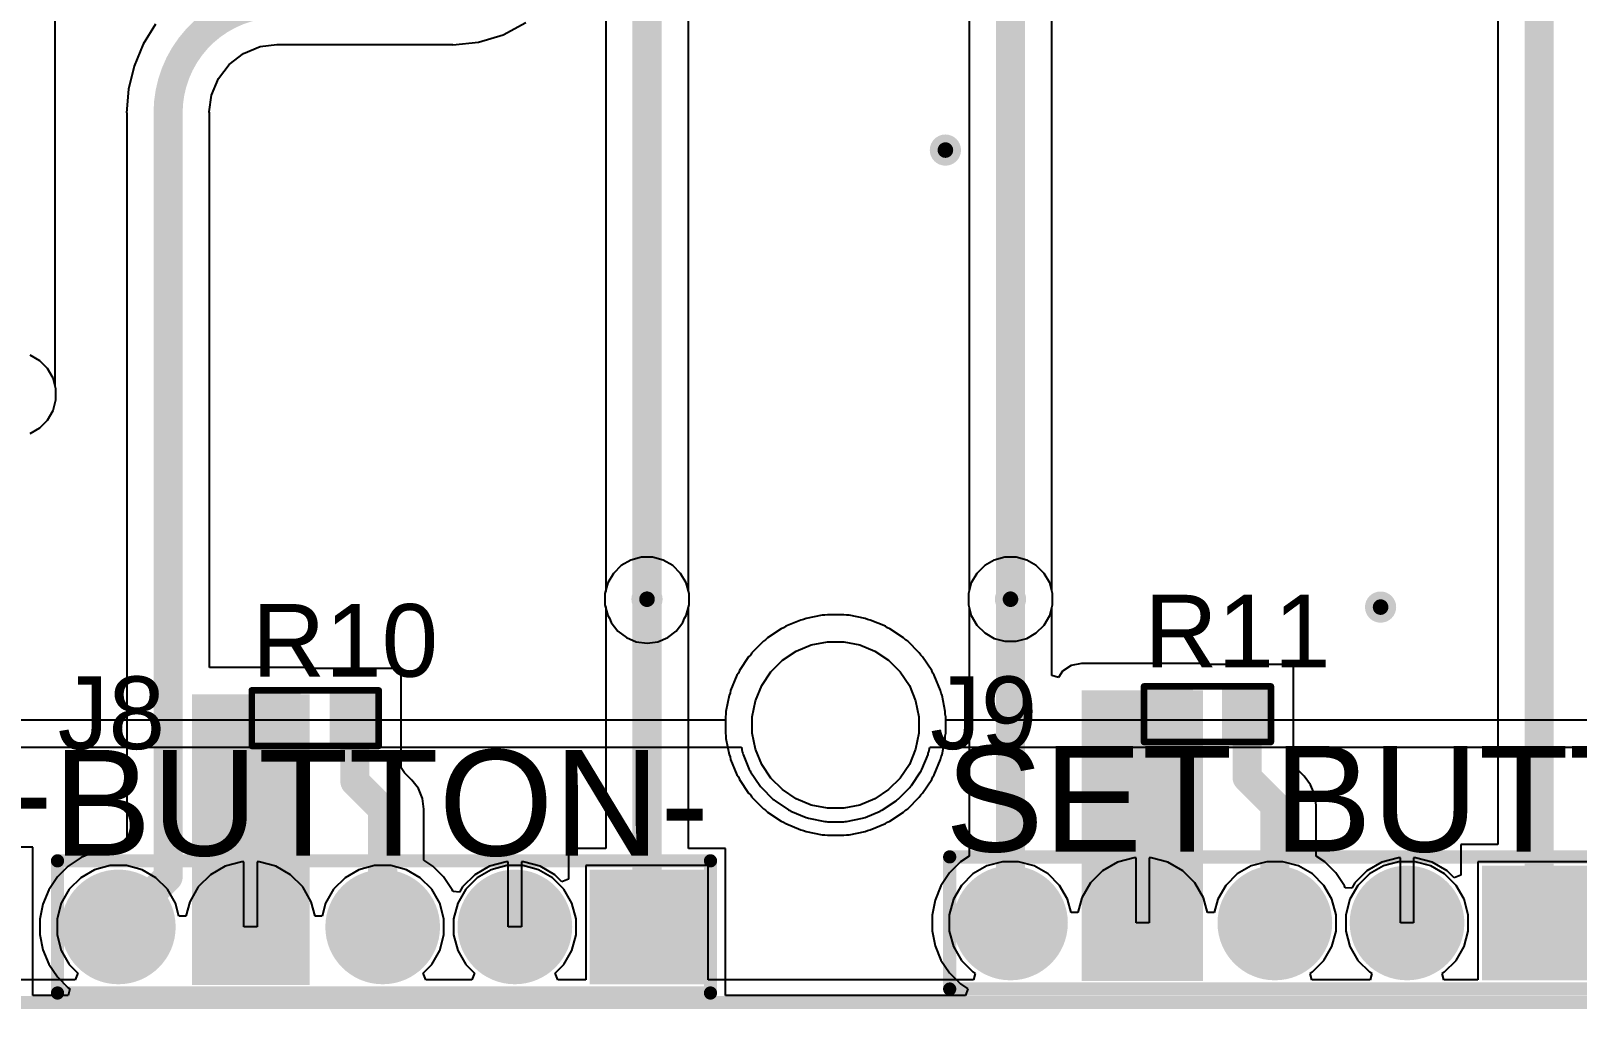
# Model space of a CAD drawing. Header units: millimetres. Extents: x -14 to 145, y 0 to 69.
# Drawn here: x 20.17 to 49.88, y -0.13 to 18.67 of the extents above; entities that cross this region are included whole.
import ezdxf

# ---------------------------------------------------------------- set-up
doc = ezdxf.new("R2010")
doc.units = ezdxf.units.MM
for name, color, linetype in [('BottomLayer', 5, 'Continuous'), ('BottomSolder', 6, 'Continuous'), ('Mechanical2', 216, 'Continuous'), ('MultiLayer', 9, 'Continuous'), ('PadHoleLayer', 156, 'Continuous'), ('TopLayer', 1, 'Continuous'), ('TopOverlay', 2, 'Continuous'), ('TopPaste', 8, 'Continuous'), ('TopSolder', 216, 'Continuous'), ('ViaHoleLayer', 16, 'Continuous')]:
    doc.layers.add(name, color=color, linetype=linetype)
doc.styles.add('Arial', font='', dxfattribs={"height": 0.2})
doc.styles.get('Arial').set_extended_font_data('Arial')

# ---------------------------------------------------------------- blocks, each defined once
blk = doc.blocks.new('R___0603_6')
at = {"layer": 'TopLayer'}
for points in [[(-0.381, 0.4445), (-0.381, -0.4445), (-1.143, -0.4445), (-1.143, 0.4445)], [(1.143, 0.4445), (1.143, -0.4445), (0.381, -0.4445), (0.381, 0.4445)]]:
    blk.add_hatch(color=1, dxfattribs=at).paths.add_polyline_path(points)
at = {"layer": 'TopPaste'}
for points in [[(-0.381, 0.4445), (-0.381, -0.4445), (-1.143, -0.4445), (-1.143, 0.4445)], [(1.143, 0.4445), (1.143, -0.4445), (0.381, -0.4445), (0.381, 0.4445)]]:
    blk.add_hatch(color=8, dxfattribs=at).paths.add_polyline_path(points)
at = {"layer": 'TopSolder'}
for points in [[(-0.2794, 0.5461), (-0.2794, -0.5461), (-1.2446, -0.5461), (-1.2446, 0.5461)], [(1.2446, 0.5461), (1.2446, -0.5461), (0.2794, -0.5461), (0.2794, 0.5461)]]:
    blk.add_hatch(color=216, dxfattribs=at).paths.add_polyline_path(points)
at = {"layer": 'TopOverlay', "const_width": 0.127}
for points in [[(1.2192, 0.5334), (-1.2192, 0.5334)], [(-1.2192, 0.5334), (-1.2192, -0.5334)], [(1.2192, 0.5334), (1.2192, -0.5334)], [(1.2192, -0.5334), (-1.2192, -0.5334)]]:
    blk.add_lwpolyline(points, dxfattribs=at)
at = {"layer": 'TopOverlay', "const_width": 0.0635}
for points in [[(-1.25095, 0.5334, 1), (-1.18745, 0.5334, 1)], [(-1.25095, 0.5334, 1), (-1.18745, 0.5334, 1)], [(1.18745, 0.5334, 1), (1.25095, 0.5334, 1)], [(1.18745, 0.5334, 1), (1.25095, 0.5334, 1)], [(-1.25095, -0.5334, 1), (-1.18745, -0.5334, 1)], [(-1.25095, -0.5334, 1), (-1.18745, -0.5334, 1)], [(1.18745, -0.5334, 1), (1.25095, -0.5334, 1)], [(1.18745, -0.5334, 1), (1.25095, -0.5334, 1)]]:
    blk.add_lwpolyline(points, format="xyb", close=True, dxfattribs=at)
blk = doc.blocks.new('R___0603_7')
at = {"layer": 'TopLayer'}
for points in [[(-0.381, 0.4445), (-0.381, -0.4445), (-1.143, -0.4445), (-1.143, 0.4445)], [(1.143, 0.4445), (1.143, -0.4445), (0.381, -0.4445), (0.381, 0.4445)]]:
    blk.add_hatch(color=1, dxfattribs=at).paths.add_polyline_path(points)
at = {"layer": 'TopPaste'}
for points in [[(-0.381, 0.4445), (-0.381, -0.4445), (-1.143, -0.4445), (-1.143, 0.4445)], [(1.143, 0.4445), (1.143, -0.4445), (0.381, -0.4445), (0.381, 0.4445)]]:
    blk.add_hatch(color=8, dxfattribs=at).paths.add_polyline_path(points)
at = {"layer": 'TopSolder'}
for points in [[(-0.2794, 0.5461), (-0.2794, -0.5461), (-1.2446, -0.5461), (-1.2446, 0.5461)], [(1.2446, 0.5461), (1.2446, -0.5461), (0.2794, -0.5461), (0.2794, 0.5461)]]:
    blk.add_hatch(color=216, dxfattribs=at).paths.add_polyline_path(points)
at = {"layer": 'TopOverlay', "const_width": 0.127}
for points in [[(1.2192, 0.5334), (-1.2192, 0.5334)], [(-1.2192, 0.5334), (-1.2192, -0.5334)], [(1.2192, 0.5334), (1.2192, -0.5334)], [(1.2192, -0.5334), (-1.2192, -0.5334)]]:
    blk.add_lwpolyline(points, dxfattribs=at)
at = {"layer": 'TopOverlay', "const_width": 0.0635}
for points in [[(-1.25095, 0.5334, 1), (-1.18745, 0.5334, 1)], [(-1.25095, 0.5334, 1), (-1.18745, 0.5334, 1)], [(1.18745, 0.5334, 1), (1.25095, 0.5334, 1)], [(1.18745, 0.5334, 1), (1.25095, 0.5334, 1)], [(-1.25095, -0.5334, 1), (-1.18745, -0.5334, 1)], [(-1.25095, -0.5334, 1), (-1.18745, -0.5334, 1)], [(1.18745, -0.5334, 1), (1.25095, -0.5334, 1)], [(1.18745, -0.5334, 1), (1.25095, -0.5334, 1)]]:
    blk.add_lwpolyline(points, format="xyb", close=True, dxfattribs=at)
blk = doc.blocks.new('5P_T_______H____P____40')
at = {"layer": 'BottomLayer'}
blk.add_hatch(color=5, dxfattribs=at).paths.add_polyline_path([(-6.08, 1), (-4.08, 1), (-4.08, -1), (-6.08, -1)])
h = blk.add_hatch(color=5, dxfattribs=at)
edge = h.paths.add_edge_path()
edge.add_arc((-2.54, 0), 1, 0, 360)
h = blk.add_hatch(color=5, dxfattribs=at)
edge = h.paths.add_edge_path()
edge.add_arc((0, 0), 1, 0, 360)
h = blk.add_hatch(color=5, dxfattribs=at)
edge = h.paths.add_edge_path()
edge.add_arc((2.54, 0), 1, 0, 360)
h = blk.add_hatch(color=5, dxfattribs=at)
edge = h.paths.add_edge_path()
edge.add_arc((5.08, 0), 1, 0, 360)
at = {"layer": 'BottomSolder'}
blk.add_hatch(color=6, dxfattribs=at).paths.add_polyline_path([(-6.182, 1.102), (-3.978, 1.102), (-3.978, -1.102), (-6.182, -1.102)])
h = blk.add_hatch(color=6, dxfattribs=at)
edge = h.paths.add_edge_path()
edge.add_arc((-2.54, 0), 1.102, 0, 360)
h = blk.add_hatch(color=6, dxfattribs=at)
edge = h.paths.add_edge_path()
edge.add_arc((0, 0), 1.102, 0, 360)
h = blk.add_hatch(color=6, dxfattribs=at)
edge = h.paths.add_edge_path()
edge.add_arc((2.54, 0), 1.102, 0, 360)
h = blk.add_hatch(color=6, dxfattribs=at)
edge = h.paths.add_edge_path()
edge.add_arc((5.08, 0), 1.102, 0, 360)
at = {"layer": 'MultiLayer'}
blk.add_hatch(color=9, dxfattribs=at).paths.add_polyline_path([(-6.08, 1), (-4.08, 1), (-4.08, -1), (-6.08, -1)])
h = blk.add_hatch(color=9, dxfattribs=at)
edge = h.paths.add_edge_path()
edge.add_arc((-2.54, 0), 1, 0, 360)
h = blk.add_hatch(color=9, dxfattribs=at)
edge = h.paths.add_edge_path()
edge.add_arc((0, 0), 1, 0, 360)
h = blk.add_hatch(color=9, dxfattribs=at)
edge = h.paths.add_edge_path()
edge.add_arc((2.54, 0), 1, 0, 360)
h = blk.add_hatch(color=9, dxfattribs=at)
edge = h.paths.add_edge_path()
edge.add_arc((5.08, 0), 1, 0, 360)
at = {"layer": 'PadHoleLayer'}
h = blk.add_hatch(color=156, dxfattribs=at)
edge = h.paths.add_edge_path()
edge.add_arc((-5.08, 0), 0.5, 0, 360)
h = blk.add_hatch(color=156, dxfattribs=at)
edge = h.paths.add_edge_path()
edge.add_arc((-2.54, 0), 0.5, 0, 360)
h = blk.add_hatch(color=156, dxfattribs=at)
edge = h.paths.add_edge_path()
edge.add_arc((0, 0), 0.5, 0, 360)
h = blk.add_hatch(color=156, dxfattribs=at)
edge = h.paths.add_edge_path()
edge.add_arc((2.54, 0), 0.5, 0, 360)
h = blk.add_hatch(color=156, dxfattribs=at)
edge = h.paths.add_edge_path()
edge.add_arc((5.08, 0), 0.5, 0, 360)
at = {"layer": 'TopLayer'}
blk.add_hatch(color=1, dxfattribs=at).paths.add_polyline_path([(-6.08, 1), (-4.08, 1), (-4.08, -1), (-6.08, -1)])
h = blk.add_hatch(color=1, dxfattribs=at)
edge = h.paths.add_edge_path()
edge.add_arc((-2.54, 0), 1, 0, 360)
h = blk.add_hatch(color=1, dxfattribs=at)
edge = h.paths.add_edge_path()
edge.add_arc((0, 0), 1, 0, 360)
h = blk.add_hatch(color=1, dxfattribs=at)
edge = h.paths.add_edge_path()
edge.add_arc((2.54, 0), 1, 0, 360)
h = blk.add_hatch(color=1, dxfattribs=at)
edge = h.paths.add_edge_path()
edge.add_arc((5.08, 0), 1, 0, 360)
at = {"layer": 'TopSolder'}
blk.add_hatch(color=216, dxfattribs=at).paths.add_polyline_path([(-6.182, 1.102), (-3.978, 1.102), (-3.978, -1.102), (-6.182, -1.102)])
h = blk.add_hatch(color=216, dxfattribs=at)
edge = h.paths.add_edge_path()
edge.add_arc((-2.54, 0), 1.102, 0, 360)
h = blk.add_hatch(color=216, dxfattribs=at)
edge = h.paths.add_edge_path()
edge.add_arc((0, 0), 1.102, 0, 360)
h = blk.add_hatch(color=216, dxfattribs=at)
edge = h.paths.add_edge_path()
edge.add_arc((2.54, 0), 1.102, 0, 360)
h = blk.add_hatch(color=216, dxfattribs=at)
edge = h.paths.add_edge_path()
edge.add_arc((5.08, 0), 1.102, 0, 360)
at = {"layer": 'TopOverlay', "const_width": 0.254}
for points in [[(-6.299, 1.27), (-6.299, -1.27)], [(6.248, 1.27), (-6.299, 1.27)], [(6.248, 1.27), (6.248, -1.27)], [(6.248, -1.27), (-6.299, -1.27)]]:
    blk.add_lwpolyline(points, dxfattribs=at)
at = {"layer": 'TopOverlay', "const_width": 0.127}
for points in [[(-6.363, 1.27, 1), (-6.236, 1.27, 1)], [(-6.363, 1.27, 1), (-6.236, 1.27, 1)], [(6.185, 1.27, 1), (6.312, 1.27, 1)], [(6.185, 1.27, 1), (6.312, 1.27, 1)], [(-6.363, -1.27, 1), (-6.236, -1.27, 1)], [(-6.363, -1.27, 1), (-6.236, -1.27, 1)], [(6.185, -1.27, 1), (6.312, -1.27, 1)], [(6.185, -1.27, 1), (6.312, -1.27, 1)]]:
    blk.add_lwpolyline(points, format="xyb", close=True, dxfattribs=at)
blk = doc.blocks.new('5P_T_______H____P____41')
at = {"layer": 'BottomLayer'}
blk.add_hatch(color=5, dxfattribs=at).paths.add_polyline_path([(-6.08, 1), (-4.08, 1), (-4.08, -1), (-6.08, -1)])
h = blk.add_hatch(color=5, dxfattribs=at)
edge = h.paths.add_edge_path()
edge.add_arc((-2.54, 0), 1, 0, 360)
h = blk.add_hatch(color=5, dxfattribs=at)
edge = h.paths.add_edge_path()
edge.add_arc((0, 0), 1, 0, 360)
h = blk.add_hatch(color=5, dxfattribs=at)
edge = h.paths.add_edge_path()
edge.add_arc((2.54, 0), 1, 0, 360)
h = blk.add_hatch(color=5, dxfattribs=at)
edge = h.paths.add_edge_path()
edge.add_arc((5.08, 0), 1, 0, 360)
at = {"layer": 'BottomSolder'}
blk.add_hatch(color=6, dxfattribs=at).paths.add_polyline_path([(-6.182, 1.102), (-3.978, 1.102), (-3.978, -1.102), (-6.182, -1.102)])
h = blk.add_hatch(color=6, dxfattribs=at)
edge = h.paths.add_edge_path()
edge.add_arc((-2.54, 0), 1.102, 0, 360)
h = blk.add_hatch(color=6, dxfattribs=at)
edge = h.paths.add_edge_path()
edge.add_arc((0, 0), 1.102, 0, 360)
h = blk.add_hatch(color=6, dxfattribs=at)
edge = h.paths.add_edge_path()
edge.add_arc((2.54, 0), 1.102, 0, 360)
h = blk.add_hatch(color=6, dxfattribs=at)
edge = h.paths.add_edge_path()
edge.add_arc((5.08, 0), 1.102, 0, 360)
at = {"layer": 'MultiLayer'}
blk.add_hatch(color=9, dxfattribs=at).paths.add_polyline_path([(-6.08, 1), (-4.08, 1), (-4.08, -1), (-6.08, -1)])
h = blk.add_hatch(color=9, dxfattribs=at)
edge = h.paths.add_edge_path()
edge.add_arc((-2.54, 0), 1, 0, 360)
h = blk.add_hatch(color=9, dxfattribs=at)
edge = h.paths.add_edge_path()
edge.add_arc((0, 0), 1, 0, 360)
h = blk.add_hatch(color=9, dxfattribs=at)
edge = h.paths.add_edge_path()
edge.add_arc((2.54, 0), 1, 0, 360)
h = blk.add_hatch(color=9, dxfattribs=at)
edge = h.paths.add_edge_path()
edge.add_arc((5.08, 0), 1, 0, 360)
at = {"layer": 'PadHoleLayer'}
h = blk.add_hatch(color=156, dxfattribs=at)
edge = h.paths.add_edge_path()
edge.add_arc((-5.08, 0), 0.5, 0, 360)
h = blk.add_hatch(color=156, dxfattribs=at)
edge = h.paths.add_edge_path()
edge.add_arc((-2.54, 0), 0.5, 0, 360)
h = blk.add_hatch(color=156, dxfattribs=at)
edge = h.paths.add_edge_path()
edge.add_arc((0, 0), 0.5, 0, 360)
h = blk.add_hatch(color=156, dxfattribs=at)
edge = h.paths.add_edge_path()
edge.add_arc((2.54, 0), 0.5, 0, 360)
h = blk.add_hatch(color=156, dxfattribs=at)
edge = h.paths.add_edge_path()
edge.add_arc((5.08, 0), 0.5, 0, 360)
at = {"layer": 'TopLayer'}
blk.add_hatch(color=1, dxfattribs=at).paths.add_polyline_path([(-6.08, 1), (-4.08, 1), (-4.08, -1), (-6.08, -1)])
h = blk.add_hatch(color=1, dxfattribs=at)
edge = h.paths.add_edge_path()
edge.add_arc((-2.54, 0), 1, 0, 360)
h = blk.add_hatch(color=1, dxfattribs=at)
edge = h.paths.add_edge_path()
edge.add_arc((0, 0), 1, 0, 360)
h = blk.add_hatch(color=1, dxfattribs=at)
edge = h.paths.add_edge_path()
edge.add_arc((2.54, 0), 1, 0, 360)
h = blk.add_hatch(color=1, dxfattribs=at)
edge = h.paths.add_edge_path()
edge.add_arc((5.08, 0), 1, 0, 360)
at = {"layer": 'TopSolder'}
blk.add_hatch(color=216, dxfattribs=at).paths.add_polyline_path([(-6.182, 1.102), (-3.978, 1.102), (-3.978, -1.102), (-6.182, -1.102)])
h = blk.add_hatch(color=216, dxfattribs=at)
edge = h.paths.add_edge_path()
edge.add_arc((-2.54, 0), 1.102, 0, 360)
h = blk.add_hatch(color=216, dxfattribs=at)
edge = h.paths.add_edge_path()
edge.add_arc((0, 0), 1.102, 0, 360)
h = blk.add_hatch(color=216, dxfattribs=at)
edge = h.paths.add_edge_path()
edge.add_arc((2.54, 0), 1.102, 0, 360)
h = blk.add_hatch(color=216, dxfattribs=at)
edge = h.paths.add_edge_path()
edge.add_arc((5.08, 0), 1.102, 0, 360)
at = {"layer": 'TopOverlay', "const_width": 0.254}
for points in [[(-6.299, 1.27), (-6.299, -1.27)], [(6.248, 1.27), (-6.299, 1.27)], [(6.248, 1.27), (6.248, -1.27)], [(6.248, -1.27), (-6.299, -1.27)]]:
    blk.add_lwpolyline(points, dxfattribs=at)
at = {"layer": 'TopOverlay', "const_width": 0.127}
for points in [[(-6.363, 1.27, 1), (-6.236, 1.27, 1)], [(-6.363, 1.27, 1), (-6.236, 1.27, 1)], [(6.185, 1.27, 1), (6.312, 1.27, 1)], [(6.185, 1.27, 1), (6.312, 1.27, 1)], [(-6.363, -1.27, 1), (-6.236, -1.27, 1)], [(-6.363, -1.27, 1), (-6.236, -1.27, 1)], [(6.185, -1.27, 1), (6.312, -1.27, 1)], [(6.185, -1.27, 1), (6.312, -1.27, 1)]]:
    blk.add_lwpolyline(points, format="xyb", close=True, dxfattribs=at)

msp = doc.modelspace()

# ---------------------------------------------------------------- hatches: boundary and pattern name
at = {"layer": 'BottomLayer'}
h = msp.add_hatch(color=5, dxfattribs=at)
edge = h.paths.add_edge_path()
edge.add_arc((37.744, 16.383), 0.3, 0, 360)
h = msp.add_hatch(color=5, dxfattribs=at)
edge = h.paths.add_edge_path()
edge.add_arc((32.01, 7.751), 0.3, 0, 360)
h = msp.add_hatch(color=5, dxfattribs=at)
edge = h.paths.add_edge_path()
edge.add_arc((38.995, 7.751), 0.3, 0, 360)
h = msp.add_hatch(color=5, dxfattribs=at)
edge = h.paths.add_edge_path()
edge.add_arc((46.107, 7.599), 0.3, 0, 360)
at = {"layer": 'TopLayer'}
h = msp.add_hatch(color=1, dxfattribs=at)
edge = h.paths.add_edge_path()
edge.add_arc((37.744, 16.383), 0.3, 0, 360)
h = msp.add_hatch(color=1, dxfattribs=at)
edge = h.paths.add_edge_path()
edge.add_arc((32.01, 7.751), 0.3, 0, 360)
h = msp.add_hatch(color=1, dxfattribs=at)
edge = h.paths.add_edge_path()
edge.add_arc((38.995, 7.751), 0.3, 0, 360)
h = msp.add_hatch(color=1, dxfattribs=at)
edge = h.paths.add_edge_path()
edge.add_arc((46.107, 7.599), 0.3, 0, 360)
for points in [[(40.361, 0.411), (42.697, 0.411), (42.697, 5.999), (40.361, 5.999)], [(23.266, 0.334), (25.527, 0.334), (25.527, 5.922), (23.266, 5.922)]]:
    msp.add_hatch(color=1, dxfattribs=at).paths.add_polyline_path(points)
at = {"layer": 'ViaHoleLayer'}
h = msp.add_hatch(color=16, dxfattribs=at)
edge = h.paths.add_edge_path()
edge.add_arc((37.744, 16.383), 0.15, 0, 360)
h = msp.add_hatch(color=16, dxfattribs=at)
edge = h.paths.add_edge_path()
edge.add_arc((32.01, 7.751), 0.15, 0, 360)
h = msp.add_hatch(color=16, dxfattribs=at)
edge = h.paths.add_edge_path()
edge.add_arc((38.995, 7.751), 0.15, 0, 360)
h = msp.add_hatch(color=16, dxfattribs=at)
edge = h.paths.add_edge_path()
edge.add_arc((46.107, 7.599), 0.15, 0, 360)

# ---------------------------------------------------------------- linework, layer by layer
at = {"layer": 'BottomLayer'}
for p, q in [((20.638, 11.846), (20.638, 39.838)), ((38.201, 31.881), (38.201, 7.909)), ((32.804, 7.909), (32.804, 31.647)), ((31.216, 29.216), (31.216, 7.909)), ((39.789, 7.909), (39.789, 29.375)), ((20.651, 11.795), (20.638, 11.846)), ((20.651, 11.582), (20.651, 11.795)), ((20.49, 11.192), (20.596, 11.376)), ((20.596, 11.376), (20.651, 11.582)), ((20.155, 10.935), (20.339, 11.042)), ((20.339, 11.042), (20.49, 11.192)), ((31.216, 7.909), (31.202, 7.858)), ((31.202, 7.858), (31.202, 7.645)), ((32.818, 7.858), (32.804, 7.909)), ((32.818, 7.645), (32.818, 7.858)), ((38.201, 7.909), (38.187, 7.858)), ((38.187, 7.858), (38.187, 7.645)), ((39.803, 7.858), (39.789, 7.909)), ((39.803, 7.645), (39.803, 7.858)), ((31.202, 7.645), (31.257, 7.439)), ((31.257, 7.439), (31.288, 7.385)), ((32.732, 7.385), (32.763, 7.439)), ((32.763, 7.439), (32.818, 7.645)), ((35.375, 7.441), (35.066, 7.38)), ((35.426, 7.441), (35.375, 7.441)), ((35.476, 7.451), (35.426, 7.441)), ((35.791, 7.451), (35.476, 7.451)), ((35.841, 7.441), (35.791, 7.451)), ((35.892, 7.441), (35.841, 7.441)), ((36.201, 7.38), (35.892, 7.441)), ((38.187, 7.645), (38.242, 7.439)), ((38.242, 7.439), (38.348, 7.255)), ((39.641, 7.255), (39.748, 7.439)), ((39.748, 7.439), (39.803, 7.645)), ((31.288, 7.385), (31.322, 7.303)), ((31.322, 7.303), (31.448, 7.139)), ((31.448, 7.139), (31.613, 7.013)), ((32.407, 7.013), (32.572, 7.139)), ((32.572, 7.139), (32.698, 7.303)), ((32.698, 7.303), (32.732, 7.385)), ((34.588, 7.182), (34.326, 7.007)), ((34.635, 7.202), (34.588, 7.182)), ((34.677, 7.23), (34.635, 7.202)), ((34.969, 7.351), (34.677, 7.23)), ((35.019, 7.36), (34.969, 7.351)), ((35.066, 7.38), (35.019, 7.36)), ((36.248, 7.36), (36.201, 7.38)), ((36.298, 7.351), (36.248, 7.36)), ((36.59, 7.23), (36.298, 7.351)), ((36.632, 7.202), (36.59, 7.23)), ((36.679, 7.182), (36.632, 7.202)), ((36.941, 7.007), (36.679, 7.182)), ((38.348, 7.255), (38.499, 7.105)), ((39.491, 7.105), (39.641, 7.255)), ((31.613, 7.013), (31.804, 6.933)), ((31.804, 6.933), (32.01, 6.906)), ((32.01, 6.906), (32.215, 6.933)), ((32.215, 6.933), (32.407, 7.013)), ((34.247, 6.943), (34.024, 6.72)), ((34.29, 6.971), (34.247, 6.943)), ((34.326, 7.007), (34.29, 6.971)), ((36.977, 6.971), (36.941, 7.007)), ((37.02, 6.943), (36.977, 6.971)), ((37.243, 6.72), (37.02, 6.943)), ((38.499, 7.105), (38.683, 6.998)), ((38.683, 6.998), (38.889, 6.943)), ((38.889, 6.943), (39.101, 6.943)), ((39.101, 6.943), (39.307, 6.998)), ((39.307, 6.998), (39.491, 7.105)), ((33.96, 6.641), (33.785, 6.379)), ((33.996, 6.677), (33.96, 6.641)), ((34.024, 6.72), (33.996, 6.677)), ((37.271, 6.677), (37.243, 6.72)), ((37.307, 6.641), (37.271, 6.677)), ((37.482, 6.379), (37.307, 6.641)), ((33.737, 6.29), (33.616, 5.998)), ((33.765, 6.332), (33.737, 6.29)), ((33.785, 6.379), (33.765, 6.332)), ((37.502, 6.332), (37.482, 6.379)), ((37.53, 6.29), (37.502, 6.332)), ((37.651, 5.998), (37.53, 6.29)), ((33.606, 5.948), (33.587, 5.901)), ((33.616, 5.998), (33.606, 5.948)), ((37.66, 5.948), (37.651, 5.998)), ((37.68, 5.901), (37.66, 5.948)), ((33.587, 5.901), (33.525, 5.592)), ((37.741, 5.592), (37.68, 5.901)), ((33.516, 5.424), (13.402, 5.424)), ((33.525, 5.541), (33.516, 5.491)), ((33.516, 5.491), (33.516, 5.424)), ((33.525, 5.592), (33.525, 5.541)), ((37.741, 5.541), (37.741, 5.592)), ((37.751, 5.491), (37.741, 5.541)), ((37.751, 5.424), (37.751, 5.491)), ((63.516, 5.424), (37.751, 5.424)), ((12.884, 4.906), (33.823, 4.906)), ((33.823, 4.906), (33.841, 4.816)), ((33.841, 4.816), (33.851, 4.793)), ((33.851, 4.793), (33.856, 4.768)), ((33.856, 4.768), (33.976, 4.476)), ((37.291, 4.476), (37.411, 4.768)), ((37.411, 4.768), (37.416, 4.793)), ((37.416, 4.793), (37.426, 4.816)), ((37.426, 4.816), (37.444, 4.906)), ((37.444, 4.906), (63.823, 4.906)), ((33.976, 4.476), (33.99, 4.455)), ((37.276, 4.455), (37.291, 4.476)), ((33.99, 4.455), (34, 4.432)), ((34, 4.432), (34.175, 4.17)), ((34.175, 4.17), (34.193, 4.152)), ((37.074, 4.152), (37.092, 4.17)), ((37.092, 4.17), (37.267, 4.432)), ((37.267, 4.432), (37.276, 4.455)), ((34.193, 4.152), (34.208, 4.13)), ((34.208, 4.13), (34.43, 3.908)), ((34.43, 3.908), (34.452, 3.893)), ((34.452, 3.893), (34.47, 3.875)), ((34.47, 3.875), (34.732, 3.7)), ((36.535, 3.7), (36.797, 3.875)), ((36.797, 3.875), (36.815, 3.893)), ((36.815, 3.893), (36.837, 3.908)), ((36.837, 3.908), (37.059, 4.13)), ((37.059, 4.13), (37.074, 4.152)), ((34.732, 3.7), (34.755, 3.69)), ((34.755, 3.69), (34.776, 3.676)), ((34.776, 3.676), (35.068, 3.556)), ((36.199, 3.556), (36.49, 3.676)), ((36.49, 3.676), (36.512, 3.69)), ((36.512, 3.69), (36.535, 3.7)), ((35.068, 3.556), (35.093, 3.551)), ((35.093, 3.551), (35.116, 3.541)), ((35.116, 3.541), (35.425, 3.479)), ((35.425, 3.479), (35.451, 3.479)), ((35.451, 3.479), (35.476, 3.474)), ((35.476, 3.474), (35.791, 3.474)), ((35.791, 3.474), (35.816, 3.479)), ((35.816, 3.479), (35.842, 3.479)), ((35.842, 3.479), (36.151, 3.541)), ((36.151, 3.541), (36.174, 3.551)), ((36.174, 3.551), (36.199, 3.556)), ((24.225, 2.706), (23.906, 2.621)), ((24.263, 2.706), (24.225, 2.706)), ((24.263, 1.452), (24.263, 2.706)), ((24.555, 2.706), (24.517, 2.706)), ((24.517, 2.706), (24.517, 1.452)), ((24.874, 2.621), (24.555, 2.706)), ((38.84, 2.706), (38.54, 2.626)), ((39.15, 2.706), (38.84, 2.706)), ((39.45, 2.626), (39.15, 2.706)), ((41.051, 2.697), (40.765, 2.532)), ((41.37, 2.782), (41.051, 2.697)), ((41.408, 2.782), (41.37, 2.782)), ((41.408, 1.528), (41.408, 2.782)), ((41.7, 2.782), (41.662, 2.782)), ((41.662, 2.782), (41.662, 1.528)), ((42.019, 2.697), (41.7, 2.782)), ((42.305, 2.532), (42.019, 2.697)), ((43.92, 2.706), (43.62, 2.626)), ((44.23, 2.706), (43.92, 2.706)), ((44.53, 2.626), (44.23, 2.706)), ((46.46, 2.706), (46.16, 2.626)), ((46.77, 2.706), (46.46, 2.706)), ((47.07, 2.626), (46.77, 2.706)), ((50.333, 2.706), (47.977, 2.706)), ((47.977, 2.706), (47.977, 0.436)), ((21.127, 2.395), (20.907, 2.175)), ((21.395, 2.55), (21.127, 2.395)), ((21.695, 2.63), (21.395, 2.55)), ((22.005, 2.63), (21.695, 2.63)), ((22.305, 2.55), (22.005, 2.63)), ((22.573, 2.395), (22.305, 2.55)), ((22.792, 2.175), (22.573, 2.395)), ((23.62, 2.456), (23.386, 2.222)), ((23.906, 2.621), (23.62, 2.456)), ((25.16, 2.456), (24.874, 2.621)), ((25.393, 2.222), (25.16, 2.456)), ((26.207, 2.395), (25.987, 2.175)), ((26.475, 2.55), (26.207, 2.395)), ((26.775, 2.63), (26.475, 2.55)), ((27.085, 2.63), (26.775, 2.63)), ((27.385, 2.55), (27.085, 2.63)), ((27.653, 2.395), (27.385, 2.55)), ((27.872, 2.175), (27.653, 2.395)), ((28.747, 2.395), (28.527, 2.175)), ((29.015, 2.55), (28.747, 2.395)), ((29.315, 2.63), (29.015, 2.55)), ((29.625, 2.63), (29.315, 2.63)), ((29.925, 2.55), (29.625, 2.63)), ((30.193, 2.395), (29.925, 2.55)), ((30.412, 2.175), (30.193, 2.395)), ((33.188, 2.63), (30.832, 2.63)), ((30.832, 2.63), (30.832, 0.436)), ((33.188, 0.436), (33.188, 2.63)), ((38.272, 2.471), (38.052, 2.251)), ((38.54, 2.626), (38.272, 2.471)), ((39.718, 2.471), (39.45, 2.626)), ((39.937, 2.251), (39.718, 2.471)), ((40.765, 2.532), (40.531, 2.298)), ((42.538, 2.298), (42.305, 2.532)), ((43.352, 2.471), (43.132, 2.251)), ((43.62, 2.626), (43.352, 2.471)), ((44.798, 2.471), (44.53, 2.626)), ((45.017, 2.251), (44.798, 2.471)), ((45.892, 2.471), (45.672, 2.251)), ((46.16, 2.626), (45.892, 2.471)), ((47.338, 2.471), (47.07, 2.626)), ((47.557, 2.251), (47.338, 2.471)), ((20.907, 2.175), (20.752, 1.907)), ((22.947, 1.907), (22.792, 2.175)), ((23.386, 2.222), (23.221, 1.936)), ((25.558, 1.936), (25.393, 2.222)), ((25.987, 2.175), (25.832, 1.907)), ((28.027, 1.907), (27.872, 2.175)), ((28.527, 2.175), (28.372, 1.907)), ((30.567, 1.907), (30.412, 2.175)), ((38.052, 2.251), (37.897, 1.983)), ((40.092, 1.983), (39.937, 2.251)), ((40.531, 2.298), (40.366, 2.012)), ((42.703, 2.012), (42.538, 2.298)), ((43.132, 2.251), (42.977, 1.983)), ((45.172, 1.983), (45.017, 2.251)), ((45.672, 2.251), (45.517, 1.983)), ((47.712, 1.983), (47.557, 2.251)), ((20.752, 1.907), (20.672, 1.607)), ((23.015, 1.656), (22.947, 1.907)), ((23.221, 1.936), (23.146, 1.656)), ((25.634, 1.656), (25.558, 1.936)), ((25.832, 1.907), (25.765, 1.656)), ((28.108, 1.607), (28.027, 1.907)), ((28.372, 1.907), (28.292, 1.607)), ((30.648, 1.607), (30.567, 1.907)), ((37.897, 1.983), (37.817, 1.683)), ((40.16, 1.732), (40.092, 1.983)), ((40.366, 2.012), (40.291, 1.732)), ((42.779, 1.732), (42.703, 2.012)), ((42.977, 1.983), (42.91, 1.732)), ((45.253, 1.683), (45.172, 1.983)), ((45.517, 1.983), (45.437, 1.683)), ((47.793, 1.683), (47.712, 1.983)), ((20.672, 1.607), (20.672, 1.297)), ((23.146, 1.656), (23.015, 1.656)), ((25.765, 1.656), (25.634, 1.656)), ((28.108, 1.297), (28.108, 1.607)), ((28.292, 1.607), (28.292, 1.297)), ((30.648, 1.297), (30.648, 1.607)), ((37.817, 1.683), (37.817, 1.373)), ((40.291, 1.732), (40.16, 1.732)), ((41.662, 1.528), (41.408, 1.528)), ((42.91, 1.732), (42.779, 1.732)), ((45.253, 1.373), (45.253, 1.683)), ((45.437, 1.683), (45.437, 1.373)), ((47.793, 1.373), (47.793, 1.683)), ((20.672, 1.297), (20.752, 0.997)), ((24.517, 1.452), (24.263, 1.452)), ((28.027, 0.997), (28.108, 1.297)), ((28.292, 1.297), (28.372, 0.997)), ((30.567, 0.997), (30.648, 1.297)), ((37.817, 1.373), (37.897, 1.074)), ((45.172, 1.074), (45.253, 1.373)), ((45.437, 1.373), (45.517, 1.074)), ((47.712, 1.074), (47.793, 1.373)), ((20.752, 0.997), (20.907, 0.729)), ((27.872, 0.729), (28.027, 0.997)), ((28.372, 0.997), (28.527, 0.729)), ((30.412, 0.729), (30.567, 0.997)), ((37.897, 1.074), (38.052, 0.805)), ((45.017, 0.805), (45.172, 1.074)), ((45.517, 1.074), (45.672, 0.805)), ((47.557, 0.805), (47.712, 1.074)), ((20.907, 0.729), (21.073, 0.563)), ((27.707, 0.563), (27.872, 0.729)), ((28.527, 0.729), (28.693, 0.563)), ((30.247, 0.563), (30.412, 0.729)), ((38.052, 0.805), (38.272, 0.586)), ((44.798, 0.586), (45.017, 0.805)), ((45.672, 0.805), (45.892, 0.586)), ((47.338, 0.586), (47.557, 0.805)), ((21.021, 0.436), (19.878, 0.436)), ((21.073, 0.563), (21.021, 0.436)), ((27.759, 0.436), (27.707, 0.563)), ((28.641, 0.436), (27.759, 0.436)), ((28.693, 0.563), (28.641, 0.436)), ((30.299, 0.436), (30.247, 0.563)), ((30.832, 0.436), (30.299, 0.436)), ((38.286, 0.436), (33.188, 0.436)), ((38.272, 0.586), (38.319, 0.559)), ((38.319, 0.559), (38.286, 0.436)), ((44.751, 0.559), (44.798, 0.586)), ((44.784, 0.436), (44.751, 0.559)), ((45.906, 0.436), (44.784, 0.436)), ((45.892, 0.586), (45.939, 0.559)), ((45.939, 0.559), (45.906, 0.436)), ((47.291, 0.559), (47.338, 0.586)), ((47.324, 0.436), (47.291, 0.559)), ((47.977, 0.436), (47.324, 0.436))]:
    msp.add_line(p, q, dxfattribs=at)
at = {"layer": 'BottomLayer', "const_width": 0.559}
for points in [[(32.01, 7.751), (32.01, 34.801)], [(38.995, 7.751), (38.995, 31.881)], [(32.01, 7.7), (32.01, 7.751)]]:
    msp.add_lwpolyline(points, dxfattribs=at)
at = {"layer": 'BottomLayer', "const_width": 0.279}
for points in [[(31.87, 7.751, 1), (32.15, 7.751, 1)], [(31.87, 7.751, 1), (32.15, 7.751, 1)], [(38.855, 7.751, 1), (39.135, 7.751, 1)], [(31.87, 7.7, 1), (32.15, 7.7, 1)]]:
    msp.add_lwpolyline(points, format="xyb", close=True, dxfattribs=at)
at = {"layer": 'Mechanical2', "const_width": 0.254}
msp.add_lwpolyline([(0, 0), (131.267, 0)], dxfattribs=at)
at = {"layer": 'MultiLayer'}
for p, q in [((34.876, 6.751), (35.167, 6.872)), ((35.167, 6.872), (35.476, 6.933)), ((35.476, 6.933), (35.633, 6.933)), ((35.633, 6.933), (35.791, 6.933)), ((35.791, 6.933), (36.1, 6.872)), ((36.1, 6.872), (36.391, 6.751)), ((34.391, 6.353), (34.614, 6.576)), ((34.614, 6.576), (34.876, 6.751)), ((36.391, 6.751), (36.653, 6.576)), ((36.653, 6.576), (36.876, 6.353)), ((34.216, 6.091), (34.391, 6.353)), ((36.876, 6.353), (37.051, 6.091)), ((34.095, 5.8), (34.216, 6.091)), ((37.051, 6.091), (37.172, 5.8)), ((34.033, 5.491), (34.095, 5.8)), ((37.172, 5.8), (37.233, 5.491)), ((34.033, 5.176), (34.033, 5.491)), ((37.233, 5.491), (37.233, 5.176)), ((34.095, 4.867), (34.033, 5.176)), ((37.233, 5.176), (37.172, 4.867)), ((34.216, 4.576), (34.095, 4.867)), ((37.172, 4.867), (37.051, 4.576)), ((34.391, 4.314), (34.216, 4.576)), ((37.051, 4.576), (36.876, 4.314)), ((34.614, 4.091), (34.391, 4.314)), ((36.876, 4.314), (36.653, 4.091)), ((34.876, 3.916), (34.614, 4.091)), ((35.167, 3.795), (34.876, 3.916)), ((36.391, 3.916), (36.1, 3.795)), ((36.653, 4.091), (36.391, 3.916)), ((35.476, 3.733), (35.167, 3.795)), ((35.633, 3.733), (35.476, 3.733)), ((35.633, 3.733), (35.633, 3.733)), ((35.791, 3.733), (35.633, 3.733)), ((36.1, 3.795), (35.791, 3.733))]:
    msp.add_line(p, q, dxfattribs=at)
at = {"layer": 'TopLayer'}
for p, q in [((48.361, 28.757), (48.361, 3.036)), ((22.565, 18.805), (22.327, 18.416)), ((29.243, 18.599), (29.68, 18.833)), ((28.276, 18.407), (28.769, 18.456)), ((28.769, 18.456), (29.243, 18.599)), ((22.327, 18.416), (22.152, 17.994)), ((23.982, 18.031), (24.256, 18.241)), ((24.256, 18.241), (24.575, 18.373)), ((24.575, 18.373), (24.897, 18.415)), ((24.897, 18.415), (24.917, 18.412)), ((24.917, 18.412), (28.276, 18.412)), ((28.276, 18.412), (28.276, 18.407)), ((22.152, 17.994), (22.046, 17.551)), ((23.772, 17.757), (23.982, 18.031)), ((22.046, 17.551), (22.01, 17.096)), ((23.64, 17.438), (23.772, 17.757)), ((23.598, 17.117), (23.64, 17.438)), ((22.01, 17.096), (22.012, 17.096)), ((22.012, 17.096), (22.012, 2.971)), ((23.601, 17.096), (23.598, 17.117)), ((23.601, 6.44), (23.601, 17.096)), ((20.339, 12.335), (20.155, 12.441)), ((20.49, 12.184), (20.339, 12.335)), ((20.596, 12), (20.49, 12.184)), ((20.651, 11.795), (20.596, 12)), ((20.651, 11.582), (20.651, 11.795)), ((20.49, 11.192), (20.596, 11.376)), ((20.596, 11.376), (20.651, 11.582)), ((20.155, 10.935), (20.339, 11.042)), ((20.339, 11.042), (20.49, 11.192)), ((31.514, 8.398), (31.363, 8.247)), ((31.698, 8.504), (31.514, 8.398)), ((31.904, 8.559), (31.698, 8.504)), ((32.116, 8.559), (31.904, 8.559)), ((32.322, 8.504), (32.116, 8.559)), ((32.506, 8.398), (32.322, 8.504)), ((32.656, 8.247), (32.506, 8.398)), ((38.499, 8.398), (38.348, 8.247)), ((38.683, 8.504), (38.499, 8.398)), ((38.889, 8.559), (38.683, 8.504)), ((39.101, 8.559), (38.889, 8.559)), ((39.307, 8.504), (39.101, 8.559)), ((39.491, 8.398), (39.307, 8.504)), ((39.641, 8.247), (39.491, 8.398)), ((31.257, 8.063), (31.202, 7.858)), ((31.363, 8.247), (31.257, 8.063)), ((32.763, 8.063), (32.656, 8.247)), ((32.818, 7.858), (32.763, 8.063)), ((38.242, 8.063), (38.187, 7.858)), ((38.348, 8.247), (38.242, 8.063)), ((39.748, 8.063), (39.641, 8.247)), ((39.803, 7.858), (39.748, 8.063)), ((31.202, 7.858), (31.202, 7.645)), ((32.818, 7.645), (32.818, 7.858)), ((38.187, 7.858), (38.187, 7.645)), ((39.803, 7.645), (39.803, 7.858)), ((31.202, 7.645), (31.216, 7.593)), ((31.216, 7.593), (31.216, 2.96)), ((32.804, 7.593), (32.818, 7.645)), ((32.804, 2.96), (32.804, 7.593)), ((35.375, 7.441), (35.066, 7.38)), ((35.426, 7.441), (35.375, 7.441)), ((35.476, 7.451), (35.426, 7.441)), ((35.791, 7.451), (35.476, 7.451)), ((35.841, 7.441), (35.791, 7.451)), ((35.892, 7.441), (35.841, 7.441)), ((36.201, 7.38), (35.892, 7.441)), ((38.187, 7.645), (38.201, 7.593)), ((38.201, 7.593), (38.201, 2.811)), ((39.789, 7.593), (39.803, 7.645)), ((39.789, 6.286), (39.789, 7.593)), ((34.588, 7.182), (34.326, 7.007)), ((34.635, 7.202), (34.588, 7.182)), ((34.677, 7.23), (34.635, 7.202)), ((34.969, 7.351), (34.677, 7.23)), ((35.019, 7.36), (34.969, 7.351)), ((35.066, 7.38), (35.019, 7.36)), ((36.248, 7.36), (36.201, 7.38)), ((36.298, 7.351), (36.248, 7.36)), ((36.59, 7.23), (36.298, 7.351)), ((36.632, 7.202), (36.59, 7.23)), ((36.679, 7.182), (36.632, 7.202)), ((36.941, 7.007), (36.679, 7.182)), ((34.247, 6.943), (34.024, 6.72)), ((34.29, 6.971), (34.247, 6.943)), ((34.326, 7.007), (34.29, 6.971)), ((36.977, 6.971), (36.941, 7.007)), ((37.02, 6.943), (36.977, 6.971)), ((37.243, 6.72), (37.02, 6.943)), ((33.96, 6.641), (33.785, 6.379)), ((33.996, 6.677), (33.96, 6.641)), ((34.024, 6.72), (33.996, 6.677)), ((37.271, 6.677), (37.243, 6.72)), ((37.307, 6.641), (37.271, 6.677)), ((37.482, 6.379), (37.307, 6.641)), ((25.527, 6.44), (23.601, 6.44)), ((25.641, 6.418), (25.527, 6.44)), ((27.286, 6.418), (25.641, 6.418)), ((27.286, 4.513), (27.286, 6.418)), ((33.737, 6.29), (33.616, 5.998)), ((33.765, 6.332), (33.737, 6.29)), ((33.785, 6.379), (33.765, 6.332)), ((37.502, 6.332), (37.482, 6.379)), ((37.53, 6.29), (37.502, 6.332)), ((37.651, 5.998), (37.53, 6.29)), ((39.916, 6.248), (39.789, 6.286)), ((39.994, 6.365), (39.916, 6.248)), ((40.162, 6.477), (39.994, 6.365)), ((40.361, 6.517), (40.162, 6.477)), ((42.697, 6.517), (40.361, 6.517)), ((42.811, 6.494), (42.697, 6.517)), ((44.431, 6.494), (42.811, 6.494)), ((44.431, 4.589), (44.431, 6.494)), ((33.606, 5.948), (33.587, 5.901)), ((33.616, 5.998), (33.606, 5.948)), ((37.66, 5.948), (37.651, 5.998)), ((37.68, 5.901), (37.66, 5.948)), ((33.587, 5.901), (33.525, 5.592)), ((37.741, 5.592), (37.68, 5.901)), ((33.525, 5.541), (33.516, 5.491)), ((33.516, 5.491), (33.516, 5.176)), ((33.525, 5.592), (33.525, 5.541)), ((37.741, 5.541), (37.741, 5.592)), ((37.751, 5.491), (37.741, 5.541)), ((37.751, 5.176), (37.751, 5.491)), ((33.516, 5.176), (33.525, 5.126)), ((33.525, 5.126), (33.525, 5.075)), ((33.525, 5.075), (33.587, 4.766)), ((37.68, 4.766), (37.741, 5.075)), ((37.741, 5.126), (37.751, 5.176)), ((37.741, 5.075), (37.741, 5.126)), ((33.587, 4.766), (33.606, 4.719)), ((37.66, 4.719), (37.68, 4.766)), ((27.351, 4.415), (27.286, 4.513)), ((27.286, 4.513), (27.286, 4.513)), ((27.286, 4.513), (27.286, 4.513)), ((33.606, 4.719), (33.616, 4.669)), ((33.616, 4.669), (33.737, 4.377)), ((37.53, 4.377), (37.651, 4.669)), ((37.651, 4.669), (37.66, 4.719)), ((44.496, 4.491), (44.431, 4.589)), ((44.431, 4.589), (44.431, 4.589)), ((44.431, 4.589), (44.431, 4.589)), ((44.637, 4.35), (44.496, 4.491)), ((27.492, 4.274), (27.351, 4.415)), ((27.618, 4.11), (27.492, 4.274)), ((33.737, 4.377), (33.765, 4.335)), ((33.765, 4.335), (33.785, 4.288)), ((33.785, 4.288), (33.96, 4.026)), ((37.307, 4.026), (37.482, 4.288)), ((37.482, 4.288), (37.502, 4.335)), ((37.502, 4.335), (37.53, 4.377)), ((44.763, 4.186), (44.637, 4.35)), ((44.842, 3.994), (44.763, 4.186)), ((27.697, 3.918), (27.618, 4.11)), ((27.711, 3.815), (27.697, 3.918)), ((33.96, 4.026), (33.996, 3.99)), ((33.996, 3.99), (34.024, 3.947)), ((34.024, 3.947), (34.247, 3.724)), ((37.02, 3.724), (37.243, 3.947)), ((37.243, 3.947), (37.271, 3.99)), ((37.271, 3.99), (37.307, 4.026)), ((44.856, 3.892), (44.842, 3.994)), ((44.869, 3.789), (44.856, 3.892)), ((27.724, 3.713), (27.711, 3.815)), ((27.724, 2.735), (27.724, 3.713)), ((27.724, 3.713), (27.724, 3.713)), ((34.247, 3.724), (34.29, 3.696)), ((34.29, 3.696), (34.326, 3.66)), ((34.326, 3.66), (34.588, 3.485)), ((36.679, 3.485), (36.941, 3.66)), ((36.941, 3.66), (36.977, 3.696)), ((36.977, 3.696), (37.02, 3.724)), ((44.869, 2.811), (44.869, 3.789)), ((44.869, 3.789), (44.869, 3.789)), ((34.588, 3.485), (34.635, 3.465)), ((34.635, 3.465), (34.677, 3.437)), ((34.677, 3.437), (34.969, 3.316)), ((34.969, 3.316), (35.019, 3.306)), ((35.019, 3.306), (35.066, 3.287)), ((35.066, 3.287), (35.375, 3.225)), ((35.892, 3.225), (36.201, 3.287)), ((36.201, 3.287), (36.248, 3.306)), ((36.248, 3.306), (36.298, 3.316)), ((36.298, 3.316), (36.59, 3.437)), ((36.59, 3.437), (36.632, 3.465)), ((36.632, 3.465), (36.679, 3.485)), ((20.208, 2.985), (19.495, 2.985)), ((20.208, 0.137), (20.208, 2.985)), ((22.012, 2.971), (21.998, 2.96)), ((35.375, 3.225), (35.426, 3.225)), ((35.426, 3.225), (35.476, 3.216)), ((35.476, 3.216), (35.791, 3.216)), ((35.791, 3.216), (35.841, 3.225)), ((35.841, 3.225), (35.892, 3.225)), ((48.361, 3.036), (47.647, 3.036)), ((47.647, 3.036), (47.647, 2.449)), ((21.136, 2.788), (20.889, 2.623)), ((21.41, 2.902), (21.136, 2.788)), ((21.701, 2.96), (21.41, 2.902)), ((21.998, 2.96), (21.701, 2.96)), ((27.891, 2.623), (27.724, 2.735)), ((29.305, 2.706), (28.986, 2.621)), ((29.343, 2.706), (29.305, 2.706)), ((29.343, 1.452), (29.343, 2.706)), ((29.635, 2.706), (29.597, 2.706)), ((29.597, 2.706), (29.597, 1.452)), ((29.954, 2.621), (29.635, 2.706)), ((31.216, 2.96), (30.502, 2.96)), ((30.502, 2.96), (30.502, 2.373)), ((33.518, 2.96), (32.804, 2.96)), ((33.518, 0.137), (33.518, 2.96)), ((38.034, 2.7), (37.824, 2.49)), ((38.201, 2.811), (38.034, 2.7)), ((45.036, 2.7), (44.869, 2.811)), ((45.246, 2.49), (45.036, 2.7)), ((46.131, 2.697), (45.845, 2.532)), ((46.45, 2.782), (46.131, 2.697)), ((46.488, 2.782), (46.45, 2.782)), ((46.488, 1.528), (46.488, 2.782)), ((46.78, 2.782), (46.742, 2.782)), ((46.742, 2.782), (46.742, 1.528)), ((47.099, 2.697), (46.78, 2.782)), ((47.385, 2.532), (47.099, 2.697)), ((20.679, 2.413), (20.514, 2.166)), ((20.889, 2.623), (20.679, 2.413)), ((28.101, 2.413), (27.891, 2.623)), ((28.266, 2.166), (28.101, 2.413)), ((28.7, 2.456), (28.466, 2.222)), ((28.986, 2.621), (28.7, 2.456)), ((30.24, 2.456), (29.954, 2.621)), ((30.375, 2.32), (30.24, 2.456)), ((37.824, 2.49), (37.659, 2.243)), ((45.411, 2.243), (45.246, 2.49)), ((45.845, 2.532), (45.611, 2.298)), ((47.52, 2.397), (47.385, 2.532)), ((47.647, 2.449), (47.52, 2.397)), ((20.514, 2.166), (20.4, 1.892)), ((28.282, 2.13), (28.266, 2.166)), ((28.408, 2.121), (28.282, 2.13)), ((28.466, 2.222), (28.408, 2.121)), ((30.502, 2.373), (30.375, 2.32)), ((37.659, 2.243), (37.545, 1.968)), ((45.427, 2.206), (45.411, 2.243)), ((45.553, 2.197), (45.427, 2.206)), ((45.611, 2.298), (45.553, 2.197)), ((20.4, 1.892), (20.342, 1.601)), ((37.545, 1.968), (37.487, 1.677)), ((20.342, 1.601), (20.342, 1.304)), ((37.487, 1.677), (37.487, 1.38)), ((46.742, 1.528), (46.488, 1.528)), ((20.342, 1.304), (20.4, 1.012)), ((29.597, 1.452), (29.343, 1.452)), ((37.487, 1.38), (37.545, 1.088)), ((20.4, 1.012), (20.514, 0.738)), ((37.545, 1.088), (37.659, 0.814)), ((20.514, 0.738), (20.679, 0.491)), ((37.659, 0.814), (37.824, 0.567)), ((20.679, 0.491), (20.889, 0.281)), ((37.824, 0.567), (38.034, 0.357)), ((38.034, 0.357), (38.172, 0.264)), ((20.884, 0.137), (20.208, 0.137)), ((20.921, 0.259), (20.884, 0.137)), ((20.889, 0.281), (20.921, 0.259)), ((38.133, 0.137), (33.518, 0.137)), ((38.172, 0.264), (38.133, 0.137))]:
    msp.add_line(p, q, dxfattribs=at)
at = {"layer": 'TopLayer', "const_width": 0.559}
for points in [[(49.155, 1.528), (49.155, 28.757)], [(22.806, 2.409), (22.806, 17.096)], [(38.995, 1.528), (38.995, 7.751)], [(32.01, 1.452), (32.01, 7.7)], [(26.397, 4.246), (26.397, 5.465)], [(43.542, 4.322), (43.542, 5.541)], [(26.397, 4.246), (26.93, 3.713)], [(43.542, 4.322), (44.075, 3.789)], [(26.93, 1.452), (26.93, 3.713)], [(44.075, 1.528), (44.075, 3.789)], [(21.85, 1.452), (22.806, 2.409)]]:
    msp.add_lwpolyline(points, dxfattribs=at)
msp.add_lwpolyline([(22.806, 17.096, -0.414214), (24.917, 19.207)], format="xyb", dxfattribs=at)
at = {"layer": 'TopLayer', "const_width": 0.279}
for points in [[(22.667, 17.096, 1), (22.946, 17.096, 1)], [(22.667, 17.096, 1), (22.946, 17.096, 1)], [(38.855, 7.751, 1), (39.135, 7.751, 1)], [(31.87, 7.7, 1), (32.15, 7.7, 1)], [(26.257, 5.465, 1), (26.536, 5.465, 1)], [(43.402, 5.541, 1), (43.681, 5.541, 1)], [(26.257, 4.246, 1), (26.536, 4.246, 1)], [(26.257, 4.246, 1), (26.536, 4.246, 1)], [(43.402, 4.322, 1), (43.681, 4.322, 1)], [(43.402, 4.322, 1), (43.681, 4.322, 1)], [(26.79, 3.713, 1), (27.07, 3.713, 1)], [(26.79, 3.713, 1), (27.07, 3.713, 1)], [(43.935, 3.789, 1), (44.215, 3.789, 1)], [(43.935, 3.789, 1), (44.215, 3.789, 1)], [(22.667, 2.409, 1), (22.946, 2.409, 1)], [(22.667, 2.409, 1), (22.946, 2.409, 1)], [(38.855, 1.528, 1), (39.135, 1.528, 1)], [(43.935, 1.528, 1), (44.215, 1.528, 1)], [(49.015, 1.528, 1), (49.295, 1.528, 1)], [(21.71, 1.452, 1), (21.99, 1.452, 1)], [(26.79, 1.452, 1), (27.07, 1.452, 1)], [(31.87, 1.452, 1), (32.15, 1.452, 1)]]:
    msp.add_lwpolyline(points, format="xyb", close=True, dxfattribs=at)

# ---------------------------------------------------------------- block references
at = {"rotation": 180}
for name, p in [('R___0603_7', (25.635, 5.465)), ('R___0603_6', (42.78, 5.541)), ('5P_T_______H____P____41', (26.93, 1.452)), ('5P_T_______H____P____40', (44.075, 1.528))]:
    msp.add_blockref(name, p, dxfattribs=at)

# ---------------------------------------------------------------- texts
at = {"layer": 'TopOverlay', "style": 'Arial'}
for s, p in [('R11', (41.565, 6.439)), ('R10', (24.416, 6.261)), ('J8', (20.686, 4.869)), ('J9', (37.45, 4.869))]:
    msp.add_text(s, height=1.397, dxfattribs=at).set_placement(p)
for s, p in [('BUTTON+', (7.284, 2.849)), ('BUTTON-', (20.594, 2.823)), ('SET BUTTON', (37.739, 2.9))]:
    msp.add_text(s, height=2.032, rotation=360, dxfattribs=at).set_placement(p)

doc.saveas('drawing.dxf')
